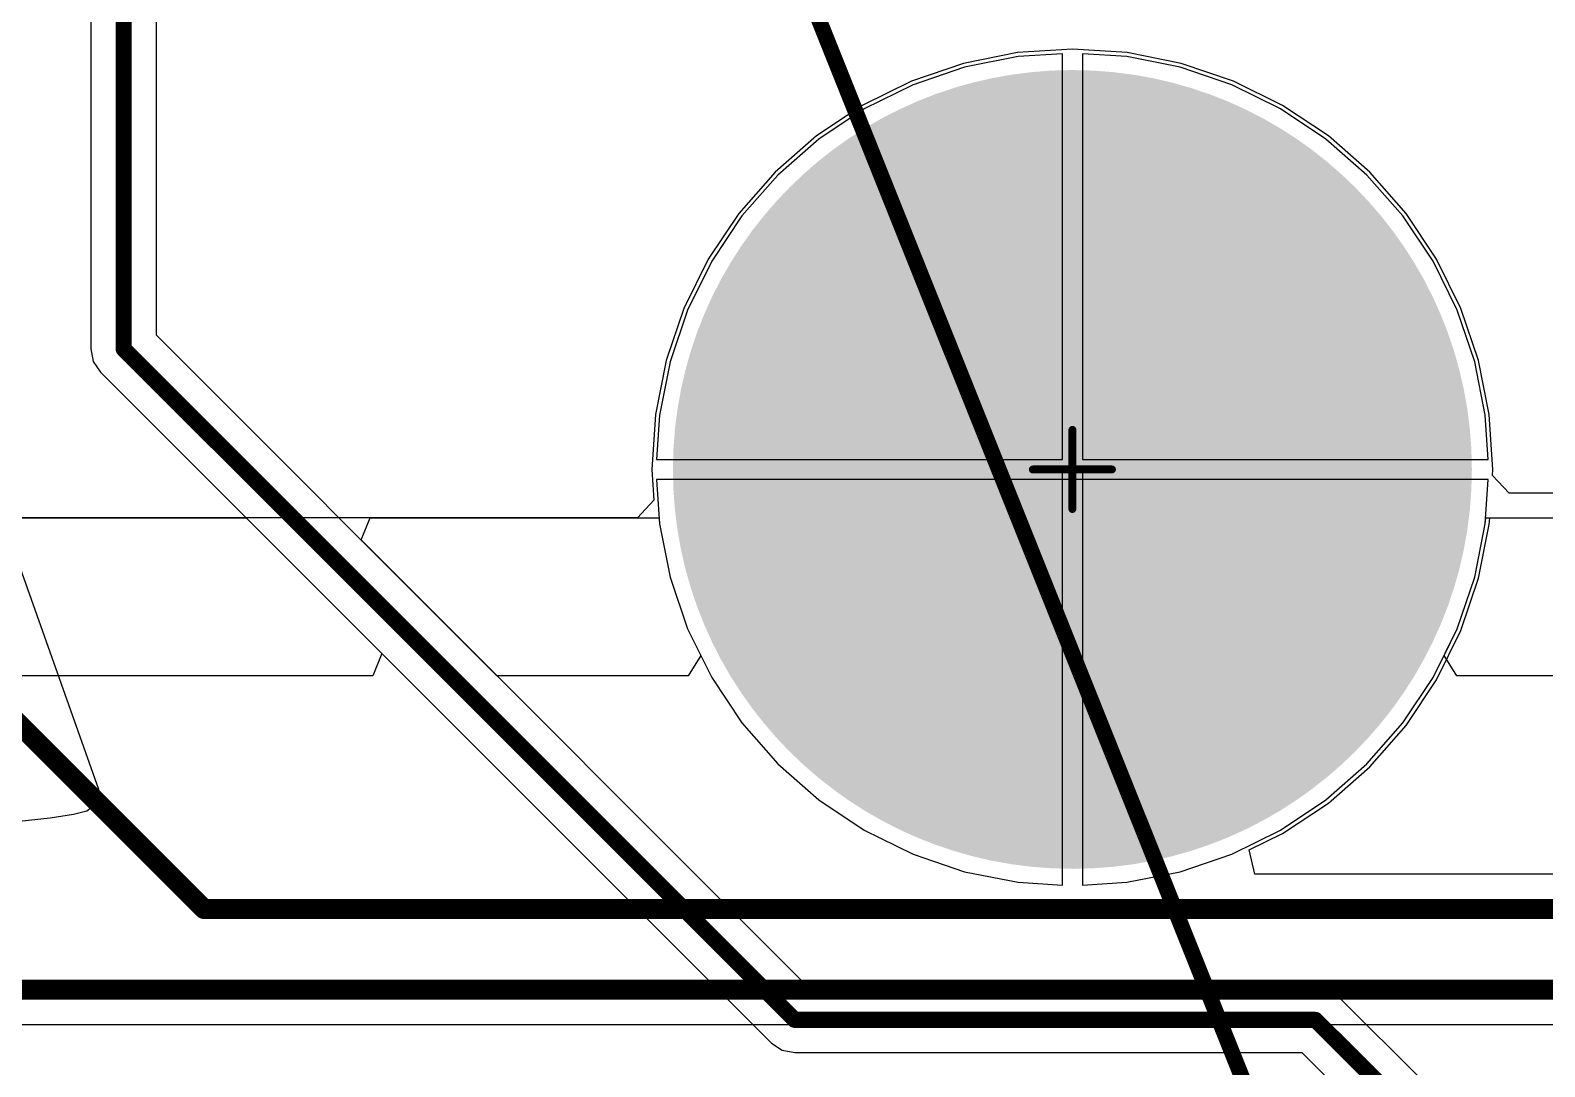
# Model space of a CAD drawing. Header units: inches. Extents: x -0.14 to 3.29, y -0.08 to 7.88.
# Drawn here: x 1.808 to 2.561, y 1.853 to 2.369 of the extents above; entities that cross this region are included whole.
import ezdxf

# ---------------------------------------------------------------- set-up
doc = ezdxf.new("R2010")
doc.units = ezdxf.units.IN
doc.header["$MEASUREMENT"] = 0
for name, color, linetype in [('Bottom Layer', 5, 'Continuous'), ('Bottom Solder', 6, 'Continuous'), ('Multi-Layer', 9, 'Continuous'), ('Pad Holes', 156, 'Continuous'), ('PCBD Notes', 76, 'Continuous'), ('Top Courtyard', 56, 'Continuous'), ('Top Layer', 1, 'Continuous'), ('Top Solder', 216, 'Continuous')]:
    doc.layers.add(name, color=color, linetype=linetype)

# ---------------------------------------------------------------- blocks, each defined once
blk = doc.blocks.new('2382AA2C_2335_4562_94C7_3B9045982126_239')
at = {"layer": 'Bottom Layer'}
h = blk.add_hatch(color=5, dxfattribs=at)
edge = h.paths.add_edge_path()
edge.add_arc((0, 0), 0.19685, 0, 360)
at = {"layer": 'Bottom Solder'}
h = blk.add_hatch(color=6, dxfattribs=at)
edge = h.paths.add_edge_path()
edge.add_arc((0, 0), 0.19882, 0, 360)
at = {"layer": 'Multi-Layer'}
h = blk.add_hatch(color=9, dxfattribs=at)
edge = h.paths.add_edge_path()
edge.add_arc((0, 0), 0.19685, 0, 360)
at = {"layer": 'Pad Holes'}
h = blk.add_hatch(color=7, dxfattribs=at)
edge = h.paths.add_edge_path()
edge.add_arc((0, 0), 0.12795, 0, 360)
at = {"layer": 'Top Layer'}
h = blk.add_hatch(color=1, dxfattribs=at)
edge = h.paths.add_edge_path()
edge.add_arc((0, 0), 0.19685, 0, 360)
at = {"layer": 'Top Solder'}
h = blk.add_hatch(color=216, dxfattribs=at)
edge = h.paths.add_edge_path()
edge.add_arc((0, 0), 0.19882, 0, 360)
at = {"layer": 'Top Courtyard'}
for points in [[(0, -0.01969, 0.00394, 0.00394, 0), (0, 0.01969, 0.00394, 0.00394, 0)], [(-0.01969, 0, 0.00394, 0.00394, 0), (0.01969, 0, 0.00394, 0.00394, 0)]]:
    blk.add_lwpolyline(points, format="xyseb", dxfattribs=at)
for points in [[(-0.00098, 0.01969, 0.00197, 0.00197, 1), (0.00098, 0.01969, 0.00197, 0.00197, 1)], [(-0.02067, 0, 0.00197, 0.00197, 1), (-0.0187, 0, 0.00197, 0.00197, 1)], [(0.0187, 0, 0.00197, 0.00197, 1), (0.02067, 0, 0.00197, 0.00197, 1)], [(-0.00098, -0.01969, 0.00197, 0.00197, 1), (0.00098, -0.01969, 0.00197, 0.00197, 1)]]:
    blk.add_lwpolyline(points, format="xyseb", close=True, dxfattribs=at)

msp = doc.modelspace()

# ---------------------------------------------------------------- linework, layer by layer
at = {"layer": 'Bottom Layer'}
for p, q in [((2.32624, 2.3593), (2.29893, 2.35751)), ((2.35356, 2.35751), (2.32624, 2.3593)), ((2.27207, 2.35217), (2.24615, 2.34337)), ((2.29893, 2.35751), (2.27207, 2.35217)), ((2.38041, 2.35217), (2.35356, 2.35751)), ((2.40634, 2.34337), (2.38041, 2.35217)), ((2.24615, 2.34337), (2.22159, 2.33126)), ((2.43089, 2.33126), (2.40634, 2.34337)), ((2.22159, 2.33126), (2.19883, 2.31605)), ((2.45366, 2.31605), (2.43089, 2.33126)), ((2.19883, 2.31605), (2.17825, 2.298)), ((2.47424, 2.298), (2.45366, 2.31605)), ((2.17825, 2.298), (2.1602, 2.27741)), ((2.49229, 2.27741), (2.47424, 2.298)), ((2.1602, 2.27741), (2.14499, 2.25465)), ((2.5075, 2.25465), (2.49229, 2.27741)), ((2.14499, 2.25465), (2.13288, 2.2301)), ((2.51961, 2.2301), (2.5075, 2.25465)), ((2.13288, 2.2301), (2.12408, 2.20417)), ((2.52841, 2.20417), (2.51961, 2.2301)), ((1.75988, 2.22091), (1.8415, 1.99085)), ((2.12408, 2.20417), (2.11874, 2.17732)), ((2.53375, 2.17732), (2.52841, 2.20417)), ((2.11874, 2.17732), (2.11695, 2.15)), ((2.53554, 2.15), (2.53375, 2.17732)), ((2.11695, 2.15), (2.11795, 2.13474)), ((2.53534, 2.14698), (2.53554, 2.15)), ((2.54355, 2.13822), (2.53534, 2.14698)), ((2.11795, 2.13474), (2.10974, 2.12598)), ((2.63779, 2.13822), (2.54355, 2.13822)), ((2.10974, 2.12598), (1.80221, 2.12598)), ((2.53375, 2.12268), (2.53397, 2.12598)), ((2.53397, 2.12598), (2.83431, 2.12598)), ((2.52841, 2.09583), (2.53375, 2.12268)), ((2.51961, 2.0699), (2.52841, 2.09583)), ((2.5075, 2.04535), (2.51961, 2.0699)), ((2.49229, 2.02259), (2.5075, 2.04535)), ((2.47424, 2.002), (2.49229, 2.02259)), ((2.45366, 1.98395), (2.47424, 2.002)), ((1.8415, 1.99085), (1.83712, 1.98108)), ((2.43089, 1.96874), (2.45366, 1.98395)), ((1.81747, 1.97636), (1.68286, 1.96195)), ((1.82911, 1.97826), (1.81747, 1.97636)), ((1.83566, 1.97983), (1.82911, 1.97826)), ((1.83712, 1.98108), (1.83566, 1.97983)), ((2.4143, 1.96056), (2.43089, 1.96874)), ((2.41709, 1.94856), (2.4143, 1.96056)), ((2.68406, 1.94856), (2.41709, 1.94856)), ((1.1055, 1.87374), (2.62433, 1.87374))]:
    msp.add_line(p, q, dxfattribs=at)
for points in [[(1.67528, 2.15, 0.01, 0.01, 0), (1.89405, 1.93122, 0.01, 0.01, 0)], [(1.89405, 1.93122, 0.01, 0.01, 0), (2.68406, 1.93122, 0.01, 0.01, 0)], [(1.08517, 1.89107, 0.01, 0.01, 0), (2.63622, 1.89107, 0.01, 0.01, 0)]]:
    msp.add_lwpolyline(points, format="xyseb", dxfattribs=at)
msp.add_lwpolyline([(1.89155, 1.93122, 0.005, 0.005, 1), (1.89655, 1.93122, 0.005, 0.005, 1)], format="xyseb", close=True, dxfattribs=at)
msp.add_lwpolyline([(1.89155, 1.93122, 0.005, 0.005, 1), (1.89655, 1.93122, 0.005, 0.005, 1)], format="xyseb", close=True, dxfattribs=at)
at = {"layer": 'PCBD Notes'}
msp.add_lwpolyline([(0, 7.87402, 0.00787, 0.00787, 0), (3.14961, 0, 0.00787, 0.00787, 0)], format="xyseb", dxfattribs=at)
at = {"layer": 'Top Layer'}
for p, q in [((1.87031, 2.21677), (1.87031, 2.81316)), ((1.83769, 2.80641), (1.83769, 2.21001)), ((2.29919, 2.35552), (2.27259, 2.35023)), ((2.32124, 2.35697), (2.29919, 2.35552)), ((2.32124, 2.155), (2.32124, 2.35697)), ((2.3533, 2.35552), (2.33124, 2.35697)), ((2.33124, 2.35697), (2.33124, 2.155)), ((2.3799, 2.35023), (2.3533, 2.35552)), ((2.27259, 2.35023), (2.24692, 2.34151)), ((2.40557, 2.34151), (2.3799, 2.35023)), ((2.24692, 2.34151), (2.2226, 2.32952)), ((2.42989, 2.32952), (2.40557, 2.34151)), ((2.2226, 2.32952), (2.20005, 2.31446)), ((2.45244, 2.31446), (2.42989, 2.32952)), ((2.20005, 2.31446), (2.17966, 2.29658)), ((2.47282, 2.29658), (2.45244, 2.31446)), ((2.17966, 2.29658), (2.16179, 2.27619)), ((2.4907, 2.27619), (2.47282, 2.29658)), ((2.16179, 2.27619), (2.14672, 2.25365)), ((2.50577, 2.25365), (2.4907, 2.27619)), ((2.14672, 2.25365), (2.13473, 2.22933)), ((2.51776, 2.22933), (2.50577, 2.25365)), ((2.13473, 2.22933), (2.12601, 2.20365)), ((2.52647, 2.20365), (2.51776, 2.22933)), ((2.03984, 2.04724), (1.87031, 2.21677)), ((1.83769, 2.21001), (1.83893, 2.20377)), ((1.83893, 2.20377), (1.84246, 2.19848)), ((2.12601, 2.20365), (2.12072, 2.17706)), ((2.53176, 2.17706), (2.52647, 2.20365)), ((1.84246, 2.19848), (1.98261, 2.05833)), ((2.12072, 2.17706), (2.11928, 2.155)), ((2.53321, 2.155), (2.53176, 2.17706)), ((2.11928, 2.155), (2.32124, 2.155)), ((2.32124, 1.94303), (2.32124, 2.15)), ((2.32124, 2.15), (2.33124, 2.15)), ((2.33124, 2.155), (2.53321, 2.155)), ((2.33124, 2.15), (2.33124, 1.94303)), ((2.53321, 2.145), (2.11928, 2.145)), ((2.11928, 2.145), (2.12072, 2.12294)), ((2.53176, 2.12294), (2.53321, 2.145)), ((1.78397, 2.12598), (1.91496, 2.12598)), ((1.91496, 2.12598), (2.17647, 1.86447)), ((1.97218, 2.1149), (1.97678, 2.12598)), ((1.97678, 2.12598), (2.12052, 2.12598)), ((2.12052, 2.12598), (2.12072, 2.12294)), ((2.53176, 2.12294), (2.53196, 2.12598)), ((2.53196, 2.12598), (2.79369, 2.12598)), ((2.12072, 2.12294), (2.12601, 2.09635)), ((2.12072, 2.12294), (2.12601, 2.09635)), ((2.52647, 2.09635), (2.53176, 2.12294)), ((2.52647, 2.09635), (2.53176, 2.12294)), ((2.19477, 1.89232), (1.97218, 2.1149)), ((2.12601, 2.09635), (2.13473, 2.07067)), ((2.12601, 2.09635), (2.13473, 2.07067)), ((2.51776, 2.07067), (2.52647, 2.09635)), ((2.51776, 2.07067), (2.52647, 2.09635)), ((2.13473, 2.07067), (2.14672, 2.04635)), ((2.13473, 2.07067), (2.14126, 2.05743)), ((2.50577, 2.04635), (2.51776, 2.07067)), ((2.51123, 2.05743), (2.51776, 2.07067)), ((1.98261, 2.05833), (1.97802, 2.04724)), ((2.14126, 2.05743), (2.13492, 2.04724)), ((2.51757, 2.04724), (2.51123, 2.05743)), ((1.97802, 2.04724), (1.7698, 2.04724)), ((2.13492, 2.04724), (2.03984, 2.04724)), ((2.14672, 2.04635), (2.16179, 2.02381)), ((2.4907, 2.02381), (2.50577, 2.04635)), ((2.79369, 2.04724), (2.51757, 2.04724)), ((2.16179, 2.02381), (2.17966, 2.00342)), ((2.47282, 2.00342), (2.4907, 2.02381)), ((2.17966, 2.00342), (2.20005, 1.98554)), ((2.45244, 1.98554), (2.47282, 2.00342)), ((2.20005, 1.98554), (2.2226, 1.97048)), ((2.42989, 1.97048), (2.45244, 1.98554)), ((2.2226, 1.97048), (2.24692, 1.95849)), ((2.40557, 1.95849), (2.42989, 1.97048)), ((2.24692, 1.95849), (2.27259, 1.94977)), ((2.3799, 1.94977), (2.40557, 1.95849)), ((2.27259, 1.94977), (2.29919, 1.94448)), ((2.3533, 1.94448), (2.3799, 1.94977)), ((2.29919, 1.94448), (2.32124, 1.94303)), ((2.33124, 1.94303), (2.3533, 1.94448)), ((2.44723, 1.89232), (2.19477, 1.89232)), ((2.45347, 1.89107), (2.44723, 1.89232)), ((2.45876, 1.88754), (2.45347, 1.89107)), ((2.50097, 1.84533), (2.45876, 1.88754)), ((2.17647, 1.86447), (2.18177, 1.86093)), ((2.18177, 1.86093), (2.18801, 1.85969)), ((2.18801, 1.85969), (2.44047, 1.85969)), ((2.44047, 1.85969), (2.47312, 1.82704))]:
    msp.add_line(p, q, dxfattribs=at)
for points in [[(1.854, 2.21001, 0.008, 0.008, 0), (1.854, 2.81316, 0.008, 0.008, 0)], [(1.854, 2.21001, 0.008, 0.008, 0), (2.18801, 1.876, 0.008, 0.008, 0)], [(2.18801, 1.876, 0.008, 0.008, 0), (2.44723, 1.876, 0.008, 0.008, 0)], [(2.44723, 1.876, 0.008, 0.008, 0), (2.48943, 1.8338, 0.008, 0.008, 0)]]:
    msp.add_lwpolyline(points, format="xyseb", dxfattribs=at)
for points in [[(1.852, 2.21001, 0.004, 0.004, 1), (1.856, 2.21001, 0.004, 0.004, 1)], [(1.852, 2.21001, 0.004, 0.004, 1), (1.856, 2.21001, 0.004, 0.004, 1)], [(2.18601, 1.876, 0.004, 0.004, 1), (2.19001, 1.876, 0.004, 0.004, 1)], [(2.18601, 1.876, 0.004, 0.004, 1), (2.19001, 1.876, 0.004, 0.004, 1)], [(2.44523, 1.876, 0.004, 0.004, 1), (2.44923, 1.876, 0.004, 0.004, 1)], [(2.44523, 1.876, 0.004, 0.004, 1), (2.44923, 1.876, 0.004, 0.004, 1)]]:
    msp.add_lwpolyline(points, format="xyseb", close=True, dxfattribs=at)

# ---------------------------------------------------------------- block references
msp.add_blockref('2382AA2C_2335_4562_94C7_3B9045982126_239', (2.32624, 2.15))

doc.saveas('drawing.dxf')
